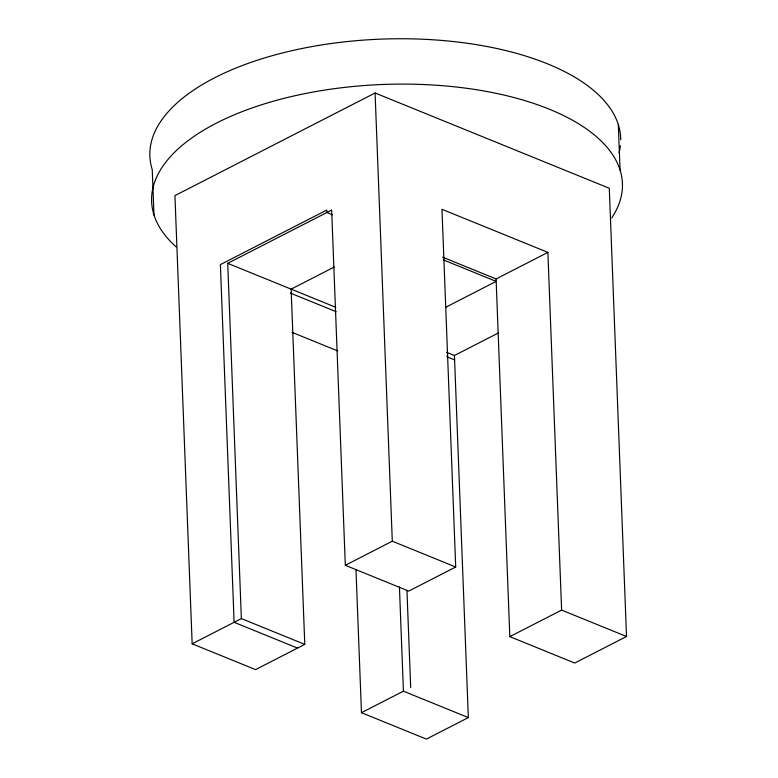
<?xml version="1.0" encoding="UTF-8"?>
<svg xmlns="http://www.w3.org/2000/svg" width="778" height="778" viewBox="0 0 778 778"><rect width="100%" height="100%" fill="white"/><g stroke="black" fill="none" stroke-linecap="round" stroke-linejoin="round"><path stroke-width="1.17" d="M509.823 636.637L561.619 610.088L547.877 252.383L496.082 278.942L509.823 636.637L574.728 663.041L626.523 636.492L609.3 188.266L375.084 92.99L174.933 195.599L192.156 643.814L255.563 669.615L304.781 644.388L291.128 289.134L334.239 267.039M192.156 643.814L241.365 618.588L227.721 263.343L331.661 210.05L345.315 565.295L408.722 591.095L455.714 567.006L441.972 209.301L547.877 252.383M445.531 307.359L496.179 281.393L443.781 260.076M446.591 352.317L454.43 355.507L498.484 332.916M345.315 565.295L392.297 541.206L455.714 567.006M355.974 569.613L361.469 712.697L403.432 691.185L468.337 717.588L454.43 355.507M468.337 717.588L426.373 739.1L361.469 712.697M442.575 257.168L496.082 278.942M332.42 214.777L326.857 212.511L326.77 210.06L220.378 264.608L234.12 622.303L297.527 648.103M227.721 263.343L335.726 307.271M290.476 293.121L336.184 311.715M446.767 356.703L454.595 359.883M291.993 332.323L337.701 350.917M561.619 610.088L626.523 636.492M241.365 618.588L304.781 644.388M618.315 124.587L620.056 169.935M406.952 590.473L410.687 687.47M399.425 586.904L403.432 691.185M375.084 92.99L392.297 541.206M153.986 214.961L152.245 169.614A235.588 108.054 -2.2 0 1 368.237 39.785A235.588 108.054 -2.2 0 1 620.727 139.797M176.091 246.879A235.588 108.054 -2.2 0 1 368.5 85.23A235.588 108.054 -2.2 0 1 611.751 217.879M620.397 145.729A235.588 108.054 -2.2 0 1 619.074 152.78"/></g></svg>
